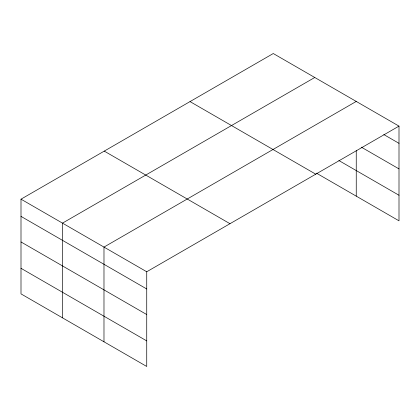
<?xml version="1.0" encoding="UTF-8"?>
<svg xmlns="http://www.w3.org/2000/svg" width="420" height="420" viewBox="0 0 420 420"><rect width="100%" height="100%" fill="white"/><g stroke="black" fill="none" stroke-linecap="round" stroke-linejoin="round"><path stroke-width="0.63" d="M399 126.116L273.268 53.529L21 199.174L21 293.885L146.732 366.471L146.732 271.766L399 126.116L399 220.826L316.444 173.161M314.758 77.485L62.491 223.13L62.491 317.835M356.249 101.435L103.982 247.081L103.982 341.791M383.812 134.563L399 143.33M361.316 147.147L399 168.903M338.872 160.534L399 195.253M190.019 101.593L315.751 174.179M104.249 151.111L229.982 223.703M21 199.174L146.732 271.766M21 216.384L146.732 288.976M21 241.957L146.732 314.548M21 268.307L146.732 340.898M356.249 150.649L356.249 196.145"/></g></svg>
